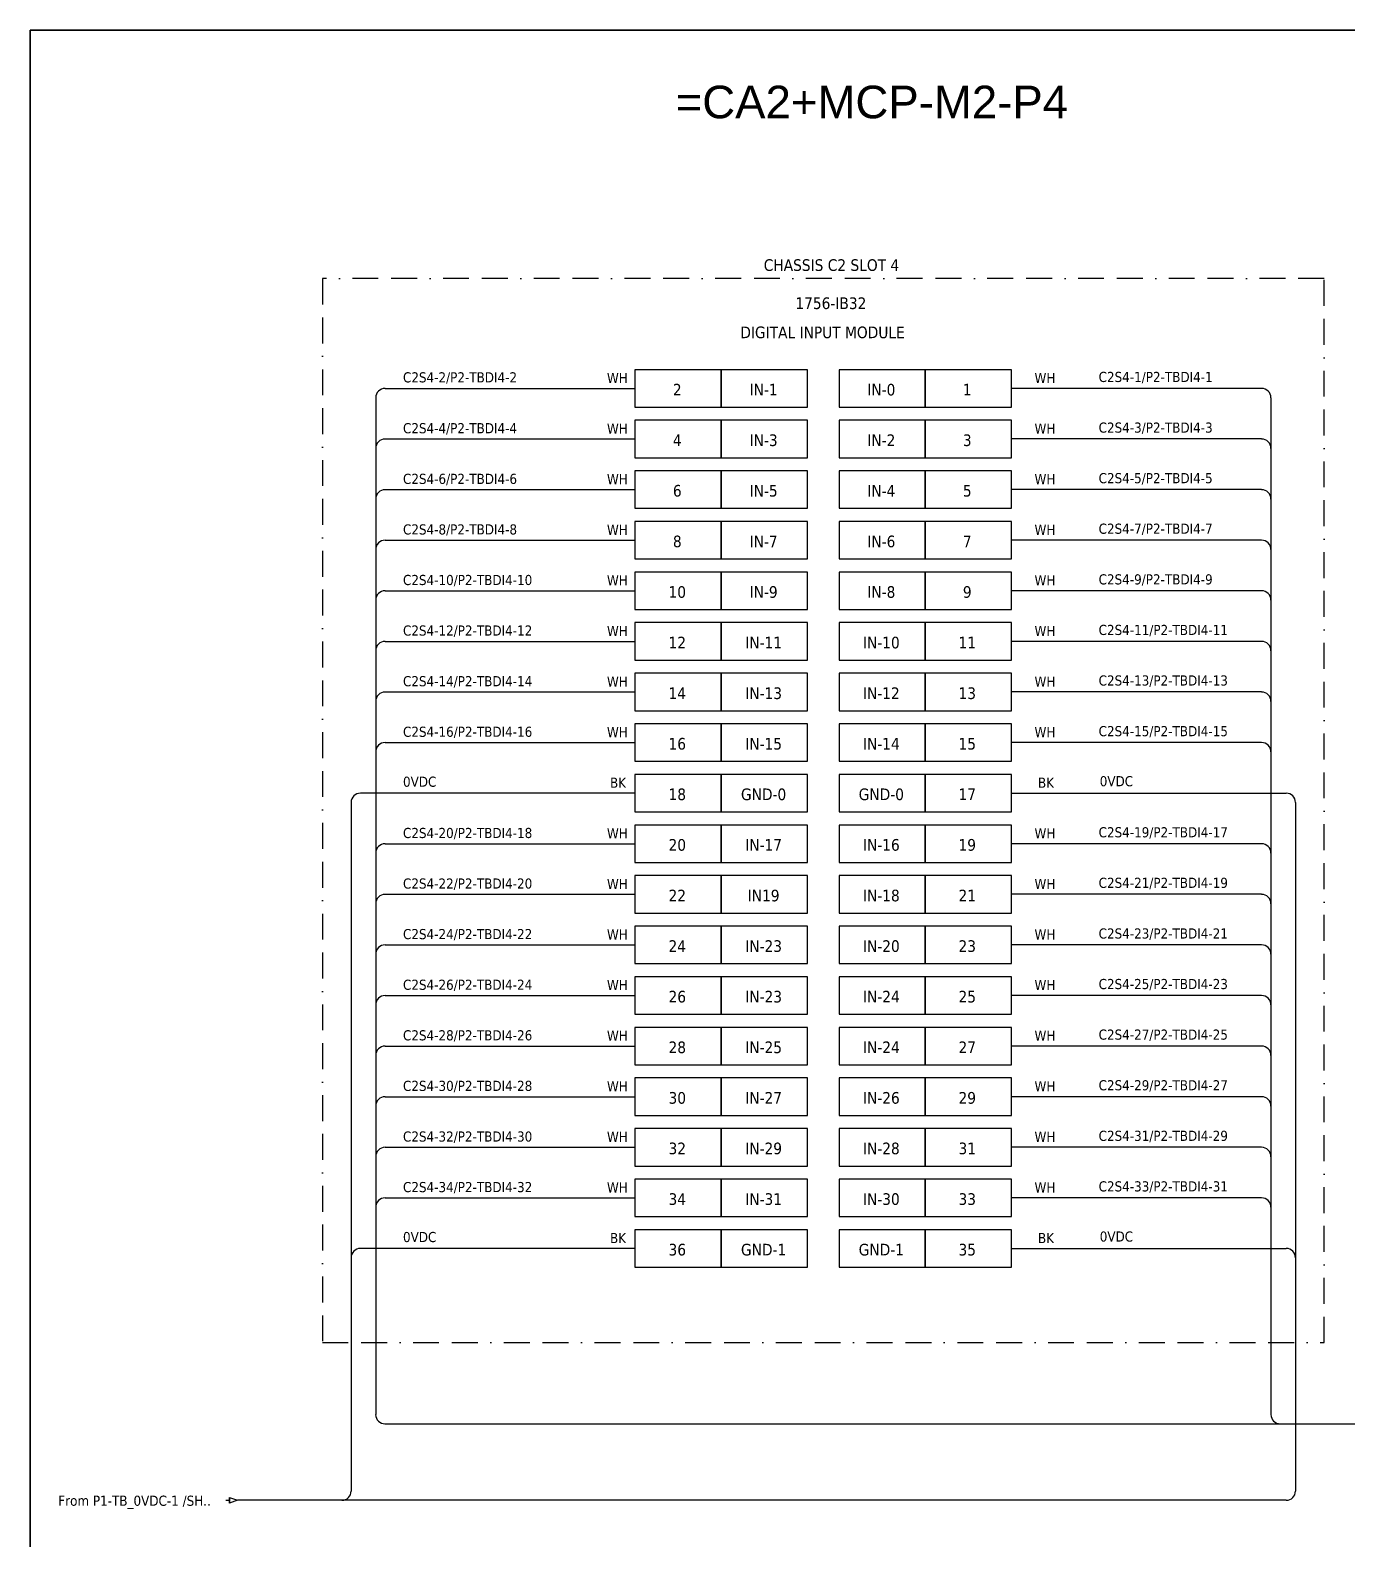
# Model space of a CAD drawing. Header units: millimetres. Extents: x 0 to 62600, y 0 to 14837.
# Drawn here: x 16773 to 18065, y 10237 to 11717 of the extents above; entities that cross this region are included whole.
import ezdxf
from ezdxf.enums import TextEntityAlignment as Align

# ---------------------------------------------------------------- set-up
doc = ezdxf.new("R2010")
doc.units = ezdxf.units.MM
doc.linetypes.add('BORDERX2', pattern=[88.9, 25.4, -12.7, 25.4, -12.7, 0, -12.7])
for name, color, linetype in [('HELPPOINT', 7, 'Continuous'), ('VECTORS', 7, 'Continuous'), ('x01001-FrameArea', 2, 'BORDERX2')]:
    doc.layers.add(name, color=color, linetype=linetype)
doc.layers.add('IE-EQUIP', color=253, linetype='Continuous', lineweight=25)
doc.layers.add('IE-WIRE', color=7, linetype='Continuous', lineweight=25)
doc.styles.get("Standard").update_dxf_attribs({"font": 'arial.ttf'})
doc.styles.add('Tahoma', font='')
doc.styles.get('Tahoma').set_extended_font_data('Tahoma')

# ---------------------------------------------------------------- blocks, each defined once
blk = doc.blocks.new('xTerminal_fr_to')
at = {"layer": 'VECTORS', "color": 1, "true_color": 0xff0000}
for p, q in [((-11.3, 0), (-7.8, 0)), ((-7.8, 2.8), (0, 0)), ((-7.8, -2.8), (-7.8, 2.8)), ((-7.8, 2.8), (0, 0)), ((-7.8, 2.8), (-7.8, -2.8)), ((0, 0), (-7.8, -2.8)), ((0, 0), (-7.8, -2.8))]:
    blk.add_line(p, q, dxfattribs=at)

msp = doc.modelspace()

# ---------------------------------------------------------------- linework, layer by layer
at = {"layer": 'HELPPOINT', "color": 4, "lineweight": 35}
for p, q in [((16773.2, 9012.6), (16773.2, 11716.9)), ((16773.2, 11716.9), (20666.5, 11716.9)), ((16773.2, 9012.6), (16773.2, 11716.9)), ((16773.2, 11716.9), (20666.5, 11716.9))]:
    msp.add_line(p, q, dxfattribs=at)
at = {"layer": 'IE-EQUIP', "linetype": 'Continuous', "ltscale": 25.4}
for points in [[(17366.6, 11347), (17451.3, 11347), (17451.3, 11383.7), (17366.6, 11383.7)], [(17451.3, 11347), (17535.9, 11347), (17535.9, 11383.7), (17451.3, 11383.7)], [(17566.8, 11347), (17651.4, 11347), (17651.4, 11383.7), (17566.8, 11383.7)], [(17651.4, 11347), (17736.1, 11347), (17736.1, 11383.7), (17651.4, 11383.7)], [(17366.6, 11297.4), (17451.3, 11297.4), (17451.3, 11334.1), (17366.6, 11334.1)], [(17451.3, 11297.4), (17535.9, 11297.4), (17535.9, 11334.1), (17451.3, 11334.1)], [(17566.8, 11297.4), (17651.4, 11297.4), (17651.4, 11334.1), (17566.8, 11334.1)], [(17651.4, 11297.4), (17736.1, 11297.4), (17736.1, 11334.1), (17651.4, 11334.1)], [(17366.6, 11247.8), (17451.3, 11247.8), (17451.3, 11284.5), (17366.6, 11284.5)], [(17451.3, 11247.8), (17535.9, 11247.8), (17535.9, 11284.5), (17451.3, 11284.5)], [(17566.8, 11247.8), (17651.4, 11247.8), (17651.4, 11284.5), (17566.8, 11284.5)], [(17651.4, 11247.8), (17736.1, 11247.8), (17736.1, 11284.5), (17651.4, 11284.5)], [(17366.6, 11198.1), (17451.3, 11198.1), (17451.3, 11234.8), (17366.6, 11234.8)], [(17451.3, 11198.1), (17535.9, 11198.1), (17535.9, 11234.8), (17451.3, 11234.8)], [(17566.8, 11198.1), (17651.4, 11198.1), (17651.4, 11234.8), (17566.8, 11234.8)], [(17651.4, 11198.1), (17736.1, 11198.1), (17736.1, 11234.8), (17651.4, 11234.8)], [(17366.6, 11148.5), (17451.3, 11148.5), (17451.3, 11185.2), (17366.6, 11185.2)], [(17451.3, 11148.5), (17535.9, 11148.5), (17535.9, 11185.2), (17451.3, 11185.2)], [(17566.8, 11148.5), (17651.4, 11148.5), (17651.4, 11185.2), (17566.8, 11185.2)], [(17651.4, 11148.5), (17736.1, 11148.5), (17736.1, 11185.2), (17651.4, 11185.2)], [(17366.6, 11098.9), (17451.3, 11098.9), (17451.3, 11135.6), (17366.6, 11135.6)], [(17451.3, 11098.9), (17535.9, 11098.9), (17535.9, 11135.6), (17451.3, 11135.6)], [(17566.8, 11098.9), (17651.4, 11098.9), (17651.4, 11135.6), (17566.8, 11135.6)], [(17651.4, 11098.9), (17736.1, 11098.9), (17736.1, 11135.6), (17651.4, 11135.6)], [(17366.6, 11049.2), (17451.3, 11049.2), (17451.3, 11085.9), (17366.6, 11085.9)], [(17451.3, 11049.2), (17535.9, 11049.2), (17535.9, 11085.9), (17451.3, 11085.9)], [(17566.8, 11049.2), (17651.4, 11049.2), (17651.4, 11085.9), (17566.8, 11085.9)], [(17651.4, 11049.2), (17736.1, 11049.2), (17736.1, 11085.9), (17651.4, 11085.9)], [(17366.6, 10999.6), (17451.3, 10999.6), (17451.3, 11036.3), (17366.6, 11036.3)], [(17451.3, 10999.6), (17535.9, 10999.6), (17535.9, 11036.3), (17451.3, 11036.3)], [(17566.8, 10999.6), (17651.4, 10999.6), (17651.4, 11036.3), (17566.8, 11036.3)], [(17651.4, 10999.6), (17736.1, 10999.6), (17736.1, 11036.3), (17651.4, 11036.3)], [(17366.6, 10950), (17451.3, 10950), (17451.3, 10986.7), (17366.6, 10986.7)], [(17451.3, 10950), (17535.9, 10950), (17535.9, 10986.7), (17451.3, 10986.7)], [(17566.8, 10950), (17651.4, 10950), (17651.4, 10986.7), (17566.8, 10986.7)], [(17651.4, 10950), (17736.1, 10950), (17736.1, 10986.7), (17651.4, 10986.7)], [(17366.6, 10900.3), (17451.3, 10900.3), (17451.3, 10937), (17366.6, 10937)], [(17451.3, 10900.3), (17535.9, 10900.3), (17535.9, 10937), (17451.3, 10937)], [(17566.8, 10900.3), (17651.4, 10900.3), (17651.4, 10937), (17566.8, 10937)], [(17651.4, 10900.3), (17736.1, 10900.3), (17736.1, 10937), (17651.4, 10937)], [(17366.6, 10850.7), (17451.3, 10850.7), (17451.3, 10887.4), (17366.6, 10887.4)], [(17451.3, 10850.7), (17535.9, 10850.7), (17535.9, 10887.4), (17451.3, 10887.4)], [(17566.8, 10850.7), (17651.4, 10850.7), (17651.4, 10887.4), (17566.8, 10887.4)], [(17651.4, 10850.7), (17736.1, 10850.7), (17736.1, 10887.4), (17651.4, 10887.4)], [(17366.6, 10801.1), (17451.3, 10801.1), (17451.3, 10837.8), (17366.6, 10837.8)], [(17451.3, 10801.1), (17535.9, 10801.1), (17535.9, 10837.8), (17451.3, 10837.8)], [(17566.8, 10801.1), (17651.4, 10801.1), (17651.4, 10837.8), (17566.8, 10837.8)], [(17651.4, 10801.1), (17736.1, 10801.1), (17736.1, 10837.8), (17651.4, 10837.8)], [(17366.6, 10751.4), (17451.3, 10751.4), (17451.3, 10788.1), (17366.6, 10788.1)], [(17451.3, 10751.4), (17535.9, 10751.4), (17535.9, 10788.1), (17451.3, 10788.1)], [(17566.8, 10751.4), (17651.4, 10751.4), (17651.4, 10788.1), (17566.8, 10788.1)], [(17651.4, 10751.4), (17736.1, 10751.4), (17736.1, 10788.1), (17651.4, 10788.1)], [(17366.6, 10701.8), (17451.3, 10701.8), (17451.3, 10738.5), (17366.6, 10738.5)], [(17451.3, 10701.8), (17535.9, 10701.8), (17535.9, 10738.5), (17451.3, 10738.5)], [(17566.8, 10701.8), (17651.4, 10701.8), (17651.4, 10738.5), (17566.8, 10738.5)], [(17651.4, 10701.8), (17736.1, 10701.8), (17736.1, 10738.5), (17651.4, 10738.5)], [(17366.6, 10652.2), (17451.3, 10652.2), (17451.3, 10688.9), (17366.6, 10688.9)], [(17451.3, 10652.2), (17535.9, 10652.2), (17535.9, 10688.9), (17451.3, 10688.9)], [(17566.8, 10652.2), (17651.4, 10652.2), (17651.4, 10688.9), (17566.8, 10688.9)], [(17651.4, 10652.2), (17736.1, 10652.2), (17736.1, 10688.9), (17651.4, 10688.9)], [(17366.6, 10602.5), (17451.3, 10602.5), (17451.3, 10639.2), (17366.6, 10639.2)], [(17451.3, 10602.5), (17535.9, 10602.5), (17535.9, 10639.2), (17451.3, 10639.2)], [(17566.8, 10602.5), (17651.4, 10602.5), (17651.4, 10639.2), (17566.8, 10639.2)], [(17651.4, 10602.5), (17736.1, 10602.5), (17736.1, 10639.2), (17651.4, 10639.2)], [(17366.6, 10552.9), (17451.3, 10552.9), (17451.3, 10589.6), (17366.6, 10589.6)], [(17451.3, 10552.9), (17535.9, 10552.9), (17535.9, 10589.6), (17451.3, 10589.6)], [(17566.8, 10552.9), (17651.4, 10552.9), (17651.4, 10589.6), (17566.8, 10589.6)], [(17651.4, 10552.9), (17736.1, 10552.9), (17736.1, 10589.6), (17651.4, 10589.6)], [(17366.6, 10503.3), (17451.3, 10503.3), (17451.3, 10540), (17366.6, 10540)], [(17451.3, 10503.3), (17535.9, 10503.3), (17535.9, 10540), (17451.3, 10540)], [(17566.8, 10503.3), (17651.4, 10503.3), (17651.4, 10540), (17566.8, 10540)], [(17651.4, 10503.3), (17736.1, 10503.3), (17736.1, 10540), (17651.4, 10540)]]:
    msp.add_lwpolyline(points, close=True, dxfattribs=at)
at = {"layer": 'IE-WIRE', "color": 4, "ltscale": 25.4}
for p, q in [((17112.2, 11356.2), (17112.2, 10358.8)), ((17121.4, 11365.4), (17366.6, 11365.4)), ((17981.4, 11365.4), (17736.1, 11365.4)), ((17990.5, 11356.2), (17990.5, 10358.8)), ((17121.4, 11315.8), (17366.6, 11315.8)), ((17981.4, 11315.8), (17736.1, 11315.8)), ((17121.4, 11266.1), (17366.6, 11266.1)), ((17981.4, 11266.1), (17736.1, 11266.1)), ((17121.4, 11216.5), (17366.6, 11216.5)), ((17981.4, 11216.5), (17736.1, 11216.5)), ((17121.4, 11166.9), (17366.6, 11166.9)), ((17981.4, 11166.9), (17736.1, 11166.9)), ((17121.4, 11117.2), (17366.6, 11117.2)), ((17981.4, 11117.2), (17736.1, 11117.2)), ((17121.4, 11067.6), (17366.6, 11067.6)), ((17981.4, 11067.6), (17736.1, 11067.6)), ((17121.4, 11018), (17366.6, 11018)), ((17981.4, 11018), (17736.1, 11018)), ((17121.4, 10918.7), (17366.6, 10918.7)), ((17981.4, 10918.7), (17736.1, 10918.7)), ((17121.4, 10869.1), (17366.6, 10869.1)), ((17981.4, 10869.1), (17736.1, 10869.1)), ((17121.4, 10819.4), (17366.6, 10819.4)), ((17981.4, 10819.4), (17736.1, 10819.4)), ((17121.4, 10769.8), (17366.6, 10769.8)), ((17981.4, 10769.8), (17736.1, 10769.8)), ((17121.4, 10720.2), (17366.6, 10720.2)), ((17981.4, 10720.2), (17736.1, 10720.2)), ((17121.4, 10670.5), (17366.6, 10670.5)), ((17981.4, 10670.5), (17736.1, 10670.5)), ((17121.4, 10620.9), (17366.6, 10620.9)), ((17981.4, 10620.9), (17736.1, 10620.9)), ((17121.4, 10571.3), (17366.6, 10571.3)), ((17981.4, 10571.3), (17736.1, 10571.3))]:
    msp.add_line(p, q, dxfattribs=at)
at = {"layer": 'IE-WIRE', "color": 7, "ltscale": 25.4}
for p, q in [((17366.6, 10968.3), (17097.2, 10968.3)), ((17736.1, 10968.3), (18005.5, 10968.3)), ((17088.1, 10959.2), (17088.1, 10283.6)), ((18014.6, 10959.2), (18014.6, 10283.6)), ((17366.6, 10521.6), (17097.2, 10521.6)), ((17736.1, 10521.6), (18005.5, 10521.6)), ((18005.6, 10274.6), (16976.6, 10274.6))]:
    msp.add_line(p, q, dxfattribs=at)
at = {"layer": 'IE-WIRE', "color": 4}
msp.add_line((17121.3, 10349.7), (18162.6, 10349.7), dxfattribs=at)
at = {"layer": 'IE-WIRE', "color": 4, "ltscale": 25.4}
for centre, start, end in [((17121.4, 11356.2), 90, 180), ((17981.4, 11356.2), 0, 90), ((17121.4, 11306.6), 90, 180), ((17981.4, 11306.6), 0, 90), ((17121.4, 11256.9), 90, 180), ((17981.4, 11256.9), 0, 90), ((17121.4, 11207.3), 90, 180), ((17981.4, 11207.3), 0, 90), ((17121.4, 11157.7), 90, 180), ((17981.4, 11157.7), 0, 90), ((17121.4, 11108.1), 90, 180), ((17981.4, 11108.1), 0, 90), ((17121.4, 11058.4), 90, 180), ((17981.4, 11058.4), 0, 90), ((17121.4, 11008.8), 90, 180), ((17981.4, 11008.8), 0, 90), ((17121.4, 10909.5), 90, 180), ((17981.4, 10909.5), 0, 90), ((17121.4, 10859.9), 90, 180), ((17981.4, 10859.9), 0, 90), ((17121.4, 10810.3), 90, 180), ((17981.4, 10810.3), 0, 90), ((17121.4, 10760.6), 90, 180), ((17981.4, 10760.6), 0, 90), ((17121.4, 10711), 90, 180), ((17981.4, 10711), 0, 90), ((17121.4, 10661.4), 90, 180), ((17981.4, 10661.4), 0, 90), ((17121.4, 10611.7), 90, 180), ((17981.4, 10611.7), 0, 90), ((17121.4, 10562.1), 90, 180), ((17981.4, 10562.1), 0, 90)]:
    msp.add_arc(centre, 9.17, start, end, dxfattribs=at)
at = {"layer": 'IE-WIRE', "color": 7, "ltscale": 25.4}
for centre, radius, start, end in [((17097.2, 10959.2), 9.14, 90, 180), ((18005.5, 10959.2), 9.14, 0, 90), ((17097.2, 10512.5), 9.14, 90, 180), ((18005.5, 10512.5), 9.14, 0, 90), ((17079.1, 10283.6), 8.96, 270, 0), ((18005.6, 10283.6), 8.96, 270, 0), ((18005.6, 10283.6), 8.96, 270, 0)]:
    msp.add_arc(centre, radius, start, end, dxfattribs=at)
at = {"layer": 'IE-WIRE', "color": 4}
for centre in [(17121.3, 10358.8), (17999.7, 10358.8)]:
    msp.add_arc(centre, 9.14, 180, 270, dxfattribs=at)
at = {"layer": 'x01001-FrameArea'}
msp.add_lwpolyline([(17059.9, 10429.3), (18042.8, 10429.3), (18042.8, 11473.1), (17059.9, 11473.1)], close=True, dxfattribs=at)

# ---------------------------------------------------------------- block references
msp.add_blockref('xTerminal_fr_to', (16976.6, 10274.6))

# ---------------------------------------------------------------- texts
at = {"color": 2}
msp.add_text('=CA2+MCP-M2-P4', height=32, dxfattribs=at).set_placement((17406.5, 11630.4))
at = {"color": 2, "style": 'Tahoma'}
for s, height, p in [('CHASSIS C2 SLOT 4', 11.441, (17559.4, 11486.4)), ('1756-IB32', 11.44, (17558.8, 11449)), ('DIGITAL INPUT MODULE', 11.441, (17550.6, 11420.4)), ('2', 11.4, (17408.1, 11364.2)), ('IN-1', 11.44, (17492.8, 11364.2)), ('IN-0', 11.44, (17608.3, 11364.2)), ('1', 11.4, (17692.6, 11364.2)), ('4', 11.4, (17408.1, 11314.6)), ('IN-3', 11.44, (17492.8, 11314.6)), ('IN-2', 11.44, (17608.3, 11314.6)), ('3', 11.4, (17692.6, 11314.6)), ('6', 11.4, (17408.1, 11265)), ('IN-5', 11.44, (17492.8, 11265)), ('IN-4', 11.44, (17608.3, 11265)), ('5', 11.4, (17692.6, 11265)), ('8', 11.4, (17408.1, 11215.3)), ('IN-7', 11.44, (17492.8, 11215.3)), ('IN-6', 11.44, (17608.3, 11215.3)), ('7', 11.4, (17692.6, 11215.3)), ('10', 11.44, (17408.1, 11165.7)), ('IN-9', 11.44, (17492.8, 11165.7)), ('IN-8', 11.44, (17608.3, 11165.7)), ('9', 11.4, (17692.6, 11165.7)), ('12', 11.44, (17408.1, 11116.1)), ('IN-11', 11.44, (17492.8, 11116.1)), ('IN-10', 11.44, (17608.3, 11116.1)), ('11', 11.44, (17692.6, 11116.1)), ('14', 11.44, (17408.1, 11066.4)), ('IN-13', 11.44, (17492.8, 11066.4)), ('IN-12', 11.44, (17608.3, 11066.4)), ('13', 11.44, (17692.6, 11066.4)), ('16', 11.44, (17408.1, 11016.8)), ('IN-15', 11.44, (17492.8, 11016.8)), ('IN-14', 11.44, (17608.3, 11016.8)), ('15', 11.44, (17692.6, 11016.8)), ('18', 11.44, (17408.1, 10967.2)), ('GND-0', 11.44, (17492.8, 10967.2)), ('GND-0', 11.44, (17608.3, 10967.2)), ('17', 11.44, (17692.6, 10967.2)), ('20', 11.44, (17408.1, 10917.6)), ('IN-17', 11.44, (17492.8, 10917.6)), ('IN-16', 11.44, (17608.3, 10917.6)), ('19', 11.44, (17692.6, 10917.6)), ('22', 11.44, (17408.1, 10867.9)), ('IN19', 11.44, (17492.8, 10867.9)), ('IN-18', 11.44, (17608.3, 10867.9)), ('21', 11.44, (17692.6, 10867.9)), ('24', 11.44, (17408.1, 10818.3)), ('IN-23', 11.44, (17492.8, 10818.3)), ('IN-20', 11.44, (17608.3, 10818.3)), ('23', 11.44, (17692.6, 10818.3)), ('26', 11.44, (17408.1, 10768.7)), ('IN-23', 11.44, (17492.8, 10768.7)), ('IN-24', 11.44, (17608.3, 10768.7)), ('25', 11.44, (17692.6, 10768.7)), ('28', 11.44, (17408.1, 10719)), ('IN-25', 11.44, (17492.8, 10719)), ('IN-24', 11.44, (17608.3, 10719)), ('27', 11.44, (17692.6, 10719)), ('30', 11.44, (17408.1, 10669.4)), ('IN-27', 11.44, (17492.8, 10669.4)), ('IN-26', 11.44, (17608.3, 10669.4)), ('29', 11.44, (17692.6, 10669.4)), ('32', 11.44, (17408.1, 10619.8)), ('IN-29', 11.44, (17492.8, 10619.8)), ('IN-28', 11.44, (17608.3, 10619.8)), ('31', 11.44, (17692.6, 10619.8)), ('34', 11.44, (17408.1, 10570.1)), ('IN-31', 11.44, (17492.8, 10570.1)), ('IN-30', 11.44, (17608.3, 10570.1)), ('33', 11.44, (17692.6, 10570.1)), ('36', 11.44, (17408.1, 10520.5)), ('GND-1', 11.44, (17492.8, 10520.5)), ('GND-1', 11.44, (17608.3, 10520.5)), ('35', 11.44, (17692.6, 10520.5))]:
    msp.add_text(s, height=height, dxfattribs=at).set_placement(p, align=Align.MIDDLE_CENTER)
at = {"color": 4, "style": 'Tahoma'}
for s, height, p in [('C2S4-1/P2-TBDI4-1', 9.949, (17821.5, 11371.7)), ('C2S4-2/P2-TBDI4-2', 9.949, (17139, 11371.3)), ('WH', 9.95, (17339.1, 11370.6)), ('WH', 9.95, (17758.6, 11370.6)), ('C2S4-4/P2-TBDI4-4', 9.949, (17139, 11321.4)), ('WH', 9.95, (17339.1, 11321)), ('WH', 9.95, (17758.6, 11321)), ('C2S4-3/P2-TBDI4-3', 9.949, (17821.5, 11322)), ('C2S4-6/P2-TBDI4-6', 9.949, (17139, 11271.7)), ('WH', 9.95, (17339.1, 11271.4)), ('WH', 9.95, (17758.6, 11271.4)), ('C2S4-5/P2-TBDI4-5', 9.949, (17821.5, 11272.4)), ('C2S4-8/P2-TBDI4-8', 9.949, (17139, 11222.1)), ('WH', 9.95, (17339.1, 11221.7)), ('WH', 9.95, (17758.6, 11221.7)), ('C2S4-7/P2-TBDI4-7', 9.949, (17821.5, 11222.8)), ('C2S4-10/P2-TBDI4-10', 9.949, (17139, 11172.5)), ('WH', 9.95, (17339.1, 11172.1)), ('WH', 9.95, (17758.6, 11172.1)), ('C2S4-9/P2-TBDI4-9', 9.949, (17821.5, 11173.1)), ('C2S4-12/P2-TBDI4-12', 9.949, (17139, 11122.9)), ('WH', 9.95, (17339.1, 11122.5)), ('WH', 9.95, (17758.6, 11122.5)), ('C2S4-11/P2-TBDI4-11', 9.949, (17821.5, 11123.5)), ('C2S4-14/P2-TBDI4-14', 9.949, (17139, 11073.2)), ('WH', 9.95, (17339.1, 11072.8)), ('WH', 9.95, (17758.6, 11072.8)), ('C2S4-13/P2-TBDI4-13', 9.949, (17821.5, 11073.9)), ('C2S4-16/P2-TBDI4-16', 9.949, (17139, 11023.6)), ('WH', 9.95, (17339.1, 11023.2)), ('WH', 9.95, (17758.6, 11023.2)), ('C2S4-15/P2-TBDI4-15', 9.949, (17821.5, 11024.2)), ('C2S4-20/P2-TBDI4-18', 9.949, (17139, 10924.3)), ('WH', 9.95, (17339.1, 10923.9)), ('WH', 9.95, (17758.6, 10923.9)), ('C2S4-19/P2-TBDI4-17', 9.949, (17821.5, 10925)), ('C2S4-22/P2-TBDI4-20', 9.949, (17139, 10874.7)), ('WH', 9.95, (17339.1, 10874.3)), ('WH', 9.95, (17758.6, 10874.3)), ('C2S4-21/P2-TBDI4-19', 9.949, (17821.5, 10875.4)), ('C2S4-24/P2-TBDI4-22', 9.949, (17139, 10825.1)), ('WH', 9.95, (17339.1, 10824.7)), ('WH', 9.95, (17758.6, 10824.7)), ('C2S4-23/P2-TBDI4-21', 9.949, (17821.5, 10825.7)), ('C2S4-26/P2-TBDI4-24', 9.949, (17139, 10775.4)), ('WH', 9.95, (17339.1, 10775.1)), ('WH', 9.95, (17758.6, 10775.1)), ('C2S4-25/P2-TBDI4-23', 9.949, (17821.5, 10776.1)), ('C2S4-28/P2-TBDI4-26', 9.949, (17139, 10725.8)), ('WH', 9.95, (17339.1, 10725.4)), ('WH', 9.95, (17758.6, 10725.4)), ('C2S4-27/P2-TBDI4-25', 9.949, (17821.5, 10726.5)), ('C2S4-30/P2-TBDI4-28', 9.949, (17139, 10676.2)), ('C2S4-29/P2-TBDI4-27', 9.949, (17821.5, 10676.8)), ('WH', 9.95, (17339.1, 10675.8)), ('WH', 9.95, (17758.6, 10675.8)), ('C2S4-32/P2-TBDI4-30', 9.949, (17139, 10626.5)), ('WH', 9.95, (17339.1, 10626.2)), ('WH', 9.95, (17758.6, 10626.2)), ('C2S4-31/P2-TBDI4-29', 9.949, (17821.5, 10627.2)), ('C2S4-34/P2-TBDI4-32', 9.949, (17139, 10576.9)), ('WH', 9.95, (17339.1, 10576.5)), ('WH', 9.95, (17758.6, 10576.5)), ('C2S4-33/P2-TBDI4-31', 9.949, (17821.5, 10577.6))]:
    msp.add_text(s, height=height, dxfattribs=at).set_placement(p)
at = {"color": 7, "style": 'Tahoma'}
for s, height, p in [('0VDC', 9.95, (17139, 10974.6)), ('BK', 9.95, (17342.1, 10973.6)), ('BK', 9.95, (17762, 10973.6)), ('0VDC', 9.95, (17822.6, 10975.1)), ('0VDC', 9.95, (17822.6, 10528.4)), ('0VDC', 9.95, (17139, 10527.9)), ('BK', 9.95, (17342.1, 10526.9)), ('BK', 9.95, (17762, 10526.9)), ('From P1-TB_0VDC-1 /SH..', 9.949, (16800.8, 10269.2))]:
    msp.add_text(s, height=height, dxfattribs=at).set_placement(p)

doc.saveas('drawing.dxf')
